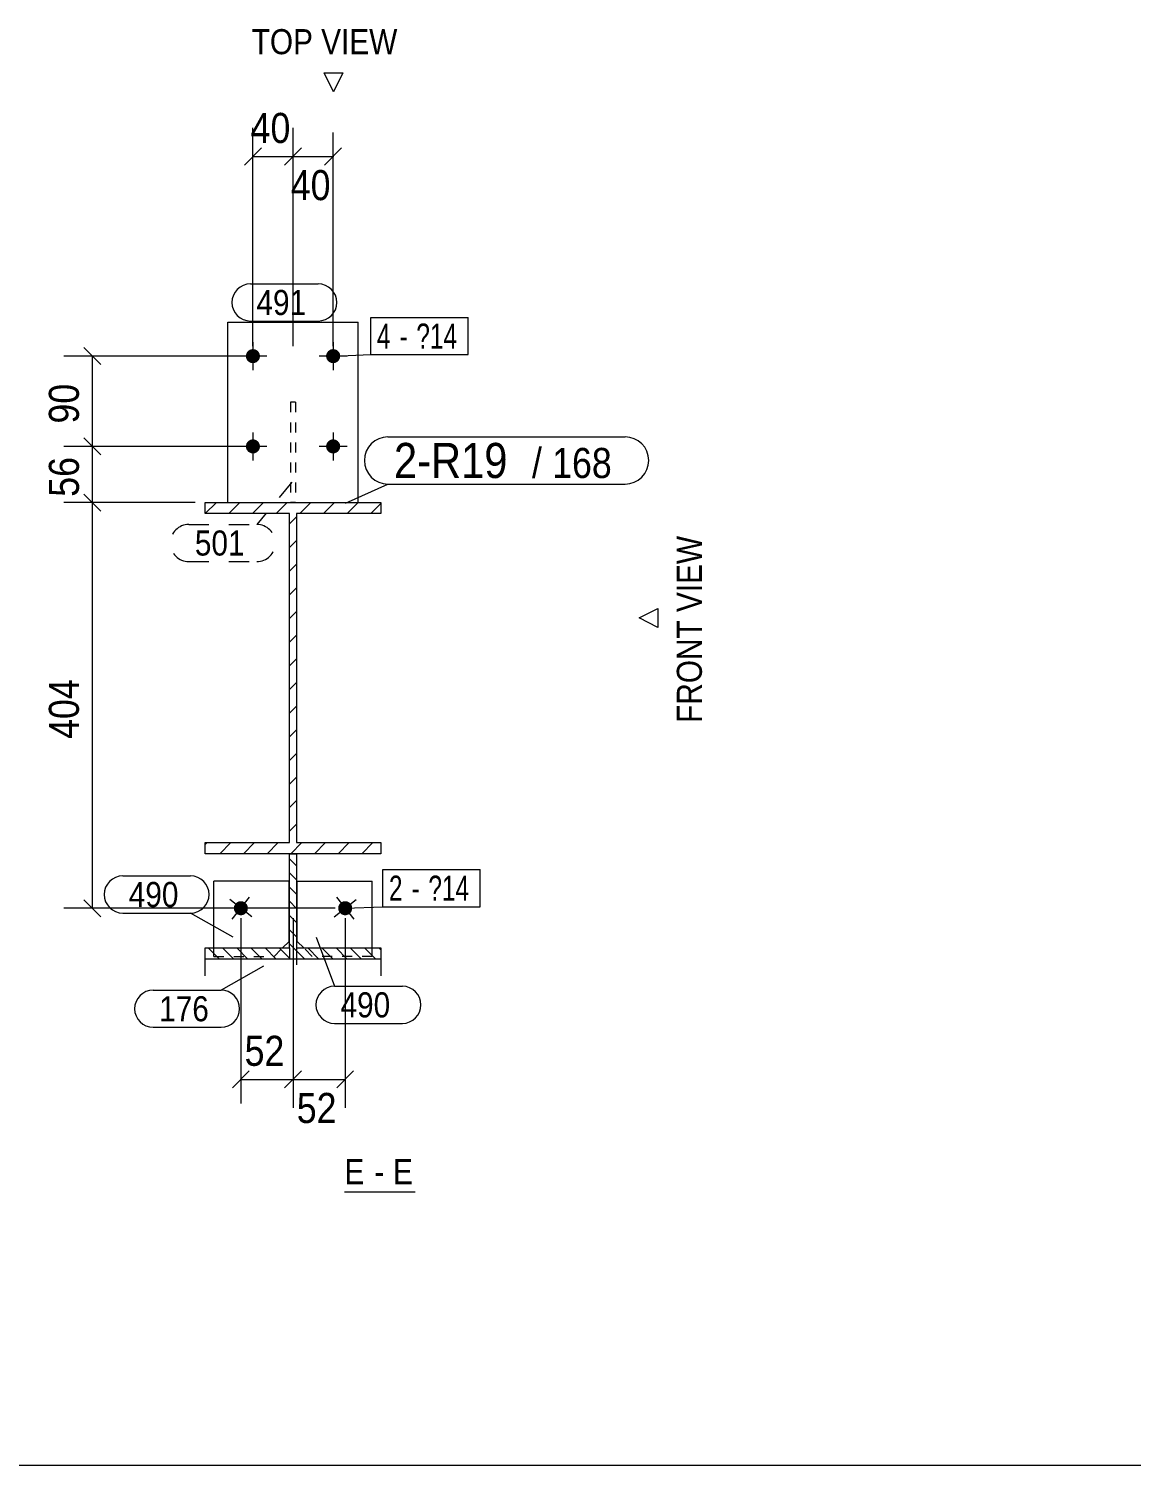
# Model space of a CAD drawing. Header units: millimetres. Extents: x 2 to 825, y 1 to 579.
# Drawn here: x 519.4 to 629.3, y 5 to 148.2 of the extents above; entities that cross this region are included whole.
import ezdxf

# ---------------------------------------------------------------- set-up
doc = ezdxf.new("R2010")
doc.units = ezdxf.units.MM
for name, pattern in [('XKITLINE00', [0]), ('XKITLINE01', [4, 1, -1, 1, -1]), ('XKITLINE02', [4, 2, -2])]:
    doc.linetypes.add(name, pattern=pattern)
for name, color, linetype, lineweight in [('Bolt', 3, 'Continuous', 0), ('BoltMark', 7, 'Continuous', 0), ('Dimensions', 7, 'Continuous', 0), ('DrawingSheet', 5, 'Continuous', 0), ('OtherObjectType', 7, 'Continuous', 0), ('Part', 2, 'Continuous', 0), ('PartMark', 7, 'Continuous', 0)]:
    doc.layers.add(name, color=color, linetype=linetype, lineweight=lineweight)
doc.styles.add('ARIAL', font='ARIAL.TTF')
doc.styles.add('ARIAL_NARROW', font='ARIALN.TTF')

# ---------------------------------------------------------------- blocks, each defined once
blk = doc.blocks.new('*A3')
at = {"layer": 'Part', "color": 7, "linetype": 'XKITLINE00', "lineweight": 0}
for p, q in [((537.02, 99.87), (538.12, 100.97)), ((539.37, 99.87), (540.47, 100.97)), ((541.73, 99.87), (542.83, 100.97)), ((544.09, 99.87), (545.19, 100.97)), ((546.45, 99.87), (547.55, 100.97)), ((548.8, 99.87), (549.9, 100.97)), ((551.16, 99.87), (552.26, 100.97)), ((553.52, 99.87), (554.52, 100.87)), ((537.02, 99.87), (537.02, 99.87)), ((545.42, 98.84), (546.12, 99.54)), ((545.42, 96.49), (546.12, 97.19)), ((545.42, 94.13), (546.12, 94.83)), ((545.42, 91.77), (546.12, 92.47)), ((545.42, 89.41), (546.12, 90.11)), ((545.42, 87.06), (546.12, 87.76)), ((545.42, 84.7), (546.12, 85.4)), ((545.42, 82.34), (546.12, 83.04)), ((545.42, 79.98), (546.12, 80.68)), ((545.42, 77.63), (546.12, 78.33)), ((545.42, 75.27), (546.12, 75.97)), ((545.42, 72.91), (546.12, 73.61)), ((545.42, 70.56), (546.12, 71.26)), ((545.42, 68.2), (546.12, 68.9)), ((537.02, 66.87), (537.22, 67.07)), ((538.48, 65.97), (539.58, 67.07)), ((540.83, 65.97), (541.93, 67.07)), ((543.19, 65.97), (544.29, 67.07)), ((545.55, 65.97), (546.65, 67.07)), ((547.91, 65.97), (549.01, 67.07)), ((550.26, 65.97), (551.36, 67.07)), ((552.62, 65.97), (553.72, 67.07))]:
    blk.add_line(p, q, dxfattribs=at)
blk = doc.blocks.new('*A4')
at = {"layer": 'Part', "color": 7, "linetype": 'XKITLINE00', "lineweight": 0}
for p, q in [((546.12, 64.77), (545.42, 65.47)), ((545.51, 63.96), (545.42, 64.05)), ((546.12, 63.35), (545.51, 63.96)), ((546.12, 61.94), (545.42, 62.64)), ((546.12, 60.52), (545.42, 61.22)), ((546.12, 59.11), (545.42, 59.81)), ((546.12, 57.69), (545.42, 58.39)), ((537.72, 56.17), (537.32, 56.57)), ((538.43, 55.46), (537.72, 56.17)), ((539.85, 55.46), (538.73, 56.57)), ((541.27, 55.46), (540.15, 56.57)), ((542.68, 55.46), (541.57, 56.57)), ((544.1, 55.46), (542.98, 56.57)), ((545.51, 55.46), (544.4, 56.57)), ((546.93, 55.46), (545.42, 56.97)), ((548.35, 55.46), (547.23, 56.57)), ((549.76, 55.46), (548.65, 56.57)), ((551.18, 55.46), (550.07, 56.57)), ((552.6, 55.46), (551.48, 56.57)), ((554.01, 55.46), (552.9, 56.57)), ((554.52, 56.37), (554.31, 56.57))]:
    blk.add_line(p, q, dxfattribs=at)
blk = doc.blocks.new('*A146')
at = {"layer": 'Bolt'}
for points in [[(542.47, 115.54), (542.46, 115.5), (542.46, 115.47), (542.45, 115.44), (542.45, 115.4), (542.44, 115.37), (542.43, 115.34), (542.41, 115.3), (542.4, 115.27), (542.38, 115.24), (542.37, 115.21), (542.35, 115.18), (542.33, 115.16), (542.31, 115.13), (542.28, 115.1), (542.26, 115.08), (542.24, 115.05), (542.21, 115.03), (542.18, 115.01), (542.16, 114.99), (542.13, 114.97), (542.1, 114.96), (542.07, 114.94), (542.03, 114.93), (542, 114.91), (541.97, 114.9), (541.94, 114.89), (541.9, 114.89), (541.87, 114.88), (541.83, 114.88), (541.8, 114.87), (541.77, 114.87), (541.73, 114.87), (541.7, 114.88), (541.66, 114.88), (541.63, 114.89), (541.6, 114.89), (541.56, 114.9), (541.53, 114.91), (541.5, 114.93), (541.47, 114.94), (541.44, 114.96), (541.41, 114.97), (541.38, 114.99), (541.35, 115.01), (541.32, 115.03), (541.3, 115.05), (541.27, 115.08), (541.25, 115.1), (541.23, 115.13), (541.2, 115.16), (541.18, 115.18), (541.17, 115.21), (541.15, 115.24), (541.13, 115.27), (541.12, 115.3), (541.11, 115.34), (541.1, 115.37), (541.09, 115.4), (541.08, 115.44), (541.07, 115.47), (541.07, 115.5), (541.07, 115.54), (541.07, 115.57), (541.07, 115.61), (541.07, 115.64), (541.07, 115.68), (541.08, 115.71), (541.09, 115.74), (541.1, 115.78), (541.11, 115.81), (541.12, 115.84), (541.13, 115.87), (541.15, 115.9), (541.17, 115.93), (541.18, 115.96), (541.2, 115.99), (541.23, 116.02), (541.25, 116.04), (541.27, 116.07), (541.3, 116.09), (541.32, 116.11), (541.35, 116.13), (541.38, 116.15), (541.41, 116.17), (541.44, 116.19), (541.47, 116.21), (541.5, 116.22), (541.53, 116.23), (541.56, 116.24), (541.6, 116.25), (541.63, 116.26), (541.66, 116.26), (541.7, 116.27), (541.73, 116.27), (541.77, 116.27), (541.8, 116.27), (541.83, 116.27), (541.87, 116.26), (541.9, 116.26), (541.94, 116.25), (541.97, 116.24), (542, 116.23), (542.03, 116.22), (542.07, 116.21), (542.1, 116.19), (542.13, 116.17), (542.16, 116.15), (542.18, 116.13), (542.21, 116.11), (542.24, 116.09), (542.26, 116.07), (542.28, 116.04), (542.31, 116.02), (542.33, 115.99), (542.35, 115.96), (542.37, 115.93), (542.38, 115.9), (542.4, 115.87), (542.41, 115.84), (542.43, 115.81), (542.44, 115.78), (542.45, 115.74), (542.45, 115.71), (542.46, 115.68), (542.46, 115.64), (542.47, 115.61), (542.47, 115.57)], [(550.47, 115.54), (550.46, 115.5), (550.46, 115.47), (550.45, 115.44), (550.45, 115.4), (550.44, 115.37), (550.43, 115.34), (550.41, 115.3), (550.4, 115.27), (550.38, 115.24), (550.37, 115.21), (550.35, 115.18), (550.33, 115.16), (550.31, 115.13), (550.28, 115.1), (550.26, 115.08), (550.24, 115.05), (550.21, 115.03), (550.18, 115.01), (550.16, 114.99), (550.13, 114.97), (550.1, 114.96), (550.07, 114.94), (550.03, 114.93), (550, 114.91), (549.97, 114.9), (549.94, 114.89), (549.9, 114.89), (549.87, 114.88), (549.83, 114.88), (549.8, 114.87), (549.77, 114.87), (549.73, 114.87), (549.7, 114.88), (549.66, 114.88), (549.63, 114.89), (549.6, 114.89), (549.56, 114.9), (549.53, 114.91), (549.5, 114.93), (549.47, 114.94), (549.44, 114.96), (549.41, 114.97), (549.38, 114.99), (549.35, 115.01), (549.32, 115.03), (549.3, 115.05), (549.27, 115.08), (549.25, 115.1), (549.23, 115.13), (549.2, 115.16), (549.18, 115.18), (549.17, 115.21), (549.15, 115.24), (549.13, 115.27), (549.12, 115.3), (549.11, 115.34), (549.1, 115.37), (549.09, 115.4), (549.08, 115.44), (549.07, 115.47), (549.07, 115.5), (549.07, 115.54), (549.07, 115.57), (549.07, 115.61), (549.07, 115.64), (549.07, 115.68), (549.08, 115.71), (549.09, 115.74), (549.1, 115.78), (549.11, 115.81), (549.12, 115.84), (549.13, 115.87), (549.15, 115.9), (549.17, 115.93), (549.18, 115.96), (549.2, 115.99), (549.23, 116.02), (549.25, 116.04), (549.27, 116.07), (549.3, 116.09), (549.32, 116.11), (549.35, 116.13), (549.38, 116.15), (549.41, 116.17), (549.44, 116.19), (549.47, 116.21), (549.5, 116.22), (549.53, 116.23), (549.56, 116.24), (549.6, 116.25), (549.63, 116.26), (549.66, 116.26), (549.7, 116.27), (549.73, 116.27), (549.77, 116.27), (549.8, 116.27), (549.83, 116.27), (549.87, 116.26), (549.9, 116.26), (549.94, 116.25), (549.97, 116.24), (550, 116.23), (550.03, 116.22), (550.07, 116.21), (550.1, 116.19), (550.13, 116.17), (550.16, 116.15), (550.18, 116.13), (550.21, 116.11), (550.24, 116.09), (550.26, 116.07), (550.28, 116.04), (550.31, 116.02), (550.33, 115.99), (550.35, 115.96), (550.37, 115.93), (550.38, 115.9), (550.4, 115.87), (550.41, 115.84), (550.43, 115.81), (550.44, 115.78), (550.45, 115.74), (550.45, 115.71), (550.46, 115.68), (550.46, 115.64), (550.47, 115.61), (550.47, 115.57)], [(542.47, 106.54), (542.46, 106.5), (542.46, 106.47), (542.45, 106.44), (542.45, 106.4), (542.44, 106.37), (542.43, 106.34), (542.41, 106.3), (542.4, 106.27), (542.38, 106.24), (542.37, 106.21), (542.35, 106.18), (542.33, 106.16), (542.31, 106.13), (542.28, 106.1), (542.26, 106.08), (542.24, 106.05), (542.21, 106.03), (542.18, 106.01), (542.16, 105.99), (542.13, 105.97), (542.1, 105.96), (542.07, 105.94), (542.03, 105.93), (542, 105.91), (541.97, 105.9), (541.94, 105.89), (541.9, 105.89), (541.87, 105.88), (541.83, 105.88), (541.8, 105.87), (541.77, 105.87), (541.73, 105.87), (541.7, 105.88), (541.66, 105.88), (541.63, 105.89), (541.6, 105.89), (541.56, 105.9), (541.53, 105.91), (541.5, 105.93), (541.47, 105.94), (541.44, 105.96), (541.41, 105.97), (541.38, 105.99), (541.35, 106.01), (541.32, 106.03), (541.3, 106.05), (541.27, 106.08), (541.25, 106.1), (541.23, 106.13), (541.2, 106.16), (541.18, 106.18), (541.17, 106.21), (541.15, 106.24), (541.13, 106.27), (541.12, 106.3), (541.11, 106.34), (541.1, 106.37), (541.09, 106.4), (541.08, 106.44), (541.07, 106.47), (541.07, 106.5), (541.07, 106.54), (541.07, 106.57), (541.07, 106.61), (541.07, 106.64), (541.07, 106.68), (541.08, 106.71), (541.09, 106.74), (541.1, 106.78), (541.11, 106.81), (541.12, 106.84), (541.13, 106.87), (541.15, 106.9), (541.17, 106.93), (541.18, 106.96), (541.2, 106.99), (541.23, 107.02), (541.25, 107.04), (541.27, 107.07), (541.3, 107.09), (541.32, 107.11), (541.35, 107.13), (541.38, 107.15), (541.41, 107.17), (541.44, 107.19), (541.47, 107.21), (541.5, 107.22), (541.53, 107.23), (541.56, 107.24), (541.6, 107.25), (541.63, 107.26), (541.66, 107.26), (541.7, 107.27), (541.73, 107.27), (541.77, 107.27), (541.8, 107.27), (541.83, 107.27), (541.87, 107.26), (541.9, 107.26), (541.94, 107.25), (541.97, 107.24), (542, 107.23), (542.03, 107.22), (542.07, 107.21), (542.1, 107.19), (542.13, 107.17), (542.16, 107.15), (542.18, 107.13), (542.21, 107.11), (542.24, 107.09), (542.26, 107.07), (542.28, 107.04), (542.31, 107.02), (542.33, 106.99), (542.35, 106.96), (542.37, 106.93), (542.38, 106.9), (542.4, 106.87), (542.41, 106.84), (542.43, 106.81), (542.44, 106.78), (542.45, 106.74), (542.45, 106.71), (542.46, 106.68), (542.46, 106.64), (542.47, 106.61), (542.47, 106.57)], [(550.47, 106.54), (550.46, 106.5), (550.46, 106.47), (550.45, 106.44), (550.45, 106.4), (550.44, 106.37), (550.43, 106.34), (550.41, 106.3), (550.4, 106.27), (550.38, 106.24), (550.37, 106.21), (550.35, 106.18), (550.33, 106.16), (550.31, 106.13), (550.28, 106.1), (550.26, 106.08), (550.24, 106.05), (550.21, 106.03), (550.18, 106.01), (550.16, 105.99), (550.13, 105.97), (550.1, 105.96), (550.07, 105.94), (550.03, 105.93), (550, 105.91), (549.97, 105.9), (549.94, 105.89), (549.9, 105.89), (549.87, 105.88), (549.83, 105.88), (549.8, 105.87), (549.77, 105.87), (549.73, 105.87), (549.7, 105.88), (549.66, 105.88), (549.63, 105.89), (549.6, 105.89), (549.56, 105.9), (549.53, 105.91), (549.5, 105.93), (549.47, 105.94), (549.44, 105.96), (549.41, 105.97), (549.38, 105.99), (549.35, 106.01), (549.32, 106.03), (549.3, 106.05), (549.27, 106.08), (549.25, 106.1), (549.23, 106.13), (549.2, 106.16), (549.18, 106.18), (549.17, 106.21), (549.15, 106.24), (549.13, 106.27), (549.12, 106.3), (549.11, 106.34), (549.1, 106.37), (549.09, 106.4), (549.08, 106.44), (549.07, 106.47), (549.07, 106.5), (549.07, 106.54), (549.07, 106.57), (549.07, 106.61), (549.07, 106.64), (549.07, 106.68), (549.08, 106.71), (549.09, 106.74), (549.1, 106.78), (549.11, 106.81), (549.12, 106.84), (549.13, 106.87), (549.15, 106.9), (549.17, 106.93), (549.18, 106.96), (549.2, 106.99), (549.23, 107.02), (549.25, 107.04), (549.27, 107.07), (549.3, 107.09), (549.32, 107.11), (549.35, 107.13), (549.38, 107.15), (549.41, 107.17), (549.44, 107.19), (549.47, 107.21), (549.5, 107.22), (549.53, 107.23), (549.56, 107.24), (549.6, 107.25), (549.63, 107.26), (549.66, 107.26), (549.7, 107.27), (549.73, 107.27), (549.77, 107.27), (549.8, 107.27), (549.83, 107.27), (549.87, 107.26), (549.9, 107.26), (549.94, 107.25), (549.97, 107.24), (550, 107.23), (550.03, 107.22), (550.07, 107.21), (550.1, 107.19), (550.13, 107.17), (550.16, 107.15), (550.18, 107.13), (550.21, 107.11), (550.24, 107.09), (550.26, 107.07), (550.28, 107.04), (550.31, 107.02), (550.33, 106.99), (550.35, 106.96), (550.37, 106.93), (550.38, 106.9), (550.4, 106.87), (550.41, 106.84), (550.43, 106.81), (550.44, 106.78), (550.45, 106.74), (550.45, 106.71), (550.46, 106.68), (550.46, 106.64), (550.47, 106.61), (550.47, 106.57)]]:
    blk.add_hatch(color=3, dxfattribs=at).paths.add_polyline_path(points, flags=17)
at = {"layer": 'Bolt', "color": 3, "linetype": 'XKITLINE00', "lineweight": 0}
for p, q in [((541.77, 116.97), (541.77, 114.17)), ((549.77, 116.97), (549.77, 114.17)), ((543.17, 115.57), (540.37, 115.57)), ((551.17, 115.57), (548.37, 115.57)), ((541.77, 107.97), (541.77, 105.17)), ((549.77, 107.97), (549.77, 105.17)), ((543.17, 106.57), (540.37, 106.57)), ((551.17, 106.57), (548.37, 106.57))]:
    blk.add_line(p, q, dxfattribs=at)
blk = doc.blocks.new('*A147')
at = {"layer": 'Bolt'}
blk.add_hatch(color=3, dxfattribs=at).paths.add_polyline_path([(540.11, 60), (540.08, 60.02), (540.06, 60.05), (540.04, 60.07), (540.02, 60.1), (539.99, 60.13), (539.98, 60.16), (539.96, 60.19), (539.94, 60.22), (539.93, 60.25), (539.91, 60.28), (539.9, 60.31), (539.89, 60.34), (539.88, 60.38), (539.88, 60.41), (539.87, 60.45), (539.87, 60.48), (539.87, 60.51), (539.87, 60.55), (539.87, 60.58), (539.87, 60.62), (539.88, 60.65), (539.88, 60.68), (539.89, 60.72), (539.9, 60.75), (539.91, 60.78), (539.93, 60.81), (539.94, 60.85), (539.96, 60.88), (539.97, 60.91), (539.99, 60.93), (540.01, 60.96), (540.04, 60.99), (540.06, 61.01), (540.08, 61.04), (540.11, 61.06), (540.13, 61.08), (540.16, 61.1), (540.19, 61.12), (540.22, 61.14), (540.25, 61.16), (540.28, 61.17), (540.31, 61.19), (540.35, 61.2), (540.38, 61.21), (540.41, 61.22), (540.45, 61.22), (540.48, 61.23), (540.51, 61.23), (540.55, 61.23), (540.58, 61.23), (540.62, 61.23), (540.65, 61.23), (540.68, 61.22), (540.72, 61.22), (540.75, 61.21), (540.78, 61.2), (540.82, 61.19), (540.85, 61.17), (540.88, 61.16), (540.91, 61.14), (540.94, 61.12), (540.97, 61.11), (541, 61.09), (541.02, 61.06), (541.05, 61.04), (541.07, 61.02), (541.1, 60.99), (541.12, 60.96), (541.14, 60.94), (541.16, 60.91), (541.17, 60.88), (541.19, 60.85), (541.21, 60.82), (541.22, 60.79), (541.23, 60.75), (541.24, 60.72), (541.25, 60.69), (541.26, 60.65), (541.26, 60.62), (541.26, 60.59), (541.27, 60.55), (541.27, 60.52), (541.26, 60.48), (541.26, 60.45), (541.26, 60.41), (541.25, 60.38), (541.24, 60.35), (541.23, 60.31), (541.22, 60.28), (541.21, 60.25), (541.19, 60.22), (541.18, 60.19), (541.16, 60.16), (541.14, 60.13), (541.12, 60.1), (541.1, 60.08), (541.07, 60.05), (541.05, 60.03), (541.02, 60), (541, 59.98), (540.97, 59.96), (540.94, 59.94), (540.91, 59.92), (540.88, 59.91), (540.85, 59.89), (540.82, 59.88), (540.79, 59.87), (540.75, 59.86), (540.72, 59.85), (540.69, 59.84), (540.65, 59.84), (540.62, 59.83), (540.58, 59.83), (540.55, 59.83), (540.52, 59.83), (540.48, 59.84), (540.45, 59.84), (540.41, 59.85), (540.38, 59.86), (540.35, 59.87), (540.32, 59.88), (540.28, 59.89), (540.25, 59.91), (540.22, 59.92), (540.19, 59.94), (540.16, 59.96), (540.14, 59.98)], flags=17)
at = {"layer": 'Bolt', "color": 3, "linetype": 'XKITLINE00', "lineweight": 0}
for p, q in [((539.71, 59.43), (541.43, 61.64)), ((541.67, 59.67), (539.46, 61.39))]:
    blk.add_line(p, q, dxfattribs=at)
blk = doc.blocks.new('*A148')
at = {"layer": 'Bolt'}
blk.add_hatch(color=3, dxfattribs=at).paths.add_polyline_path([(550.56, 61.11), (550.59, 61.12), (550.62, 61.14), (550.65, 61.16), (550.68, 61.17), (550.72, 61.19), (550.75, 61.2), (550.78, 61.21), (550.81, 61.22), (550.85, 61.22), (550.88, 61.23), (550.92, 61.23), (550.95, 61.23), (550.98, 61.23), (551.02, 61.23), (551.05, 61.23), (551.09, 61.22), (551.12, 61.22), (551.15, 61.21), (551.19, 61.2), (551.22, 61.19), (551.25, 61.17), (551.28, 61.16), (551.31, 61.14), (551.34, 61.12), (551.37, 61.1), (551.4, 61.08), (551.42, 61.06), (551.45, 61.04), (551.47, 61.01), (551.5, 60.99), (551.52, 60.96), (551.54, 60.93), (551.56, 60.91), (551.58, 60.88), (551.59, 60.85), (551.61, 60.81), (551.62, 60.78), (551.63, 60.75), (551.64, 60.72), (551.65, 60.68), (551.66, 60.65), (551.66, 60.62), (551.66, 60.58), (551.67, 60.55), (551.67, 60.51), (551.66, 60.48), (551.66, 60.45), (551.66, 60.41), (551.65, 60.38), (551.64, 60.34), (551.63, 60.31), (551.62, 60.28), (551.61, 60.25), (551.59, 60.22), (551.57, 60.19), (551.56, 60.16), (551.54, 60.13), (551.52, 60.1), (551.5, 60.07), (551.47, 60.05), (551.45, 60.02), (551.42, 60), (551.4, 59.98), (551.37, 59.96), (551.34, 59.94), (551.31, 59.92), (551.28, 59.91), (551.25, 59.89), (551.22, 59.88), (551.18, 59.87), (551.15, 59.86), (551.12, 59.85), (551.08, 59.84), (551.05, 59.84), (551.02, 59.83), (550.98, 59.83), (550.95, 59.83), (550.91, 59.83), (550.88, 59.84), (550.85, 59.84), (550.81, 59.85), (550.78, 59.86), (550.75, 59.87), (550.71, 59.88), (550.68, 59.89), (550.65, 59.91), (550.62, 59.92), (550.59, 59.94), (550.56, 59.96), (550.53, 59.98), (550.51, 60), (550.48, 60.03), (550.46, 60.05), (550.44, 60.08), (550.41, 60.1), (550.39, 60.13), (550.37, 60.16), (550.36, 60.19), (550.34, 60.22), (550.33, 60.25), (550.31, 60.28), (550.3, 60.31), (550.29, 60.35), (550.28, 60.38), (550.28, 60.41), (550.27, 60.45), (550.27, 60.48), (550.27, 60.52), (550.27, 60.55), (550.27, 60.59), (550.27, 60.62), (550.28, 60.65), (550.28, 60.69), (550.29, 60.72), (550.3, 60.75), (550.31, 60.79), (550.33, 60.82), (550.34, 60.85), (550.36, 60.88), (550.38, 60.91), (550.39, 60.94), (550.42, 60.96), (550.44, 60.99), (550.46, 61.02), (550.48, 61.04), (550.51, 61.06), (550.54, 61.09)], flags=17)
at = {"layer": 'Bolt', "color": 3, "linetype": 'XKITLINE00', "lineweight": 0}
for p, q in [((550.11, 61.64), (551.83, 59.43)), ((549.86, 59.67), (552.07, 61.39))]:
    blk.add_line(p, q, dxfattribs=at)
blk = doc.blocks.new('*A149')
at = {"layer": 'Part', "color": 2, "linetype": 'XKITLINE00', "lineweight": 0}
for p, q in [((537.02, 99.87), (537.02, 100.97)), ((537.02, 100.97), (554.52, 100.97)), ((554.52, 100.97), (554.52, 99.87)), ((545.42, 99.87), (537.02, 99.87)), ((545.42, 67.07), (545.42, 99.87)), ((554.52, 99.87), (546.12, 99.87)), ((546.12, 99.87), (546.12, 67.07)), ((537.02, 65.97), (537.02, 67.07)), ((537.02, 67.07), (545.42, 67.07)), ((554.52, 65.97), (537.02, 65.97)), ((546.12, 67.07), (554.52, 67.07)), ((554.52, 67.07), (554.52, 65.97))]:
    blk.add_line(p, q, dxfattribs=at)
blk = doc.blocks.new('*A150')
at = {"layer": 'Part', "color": 2, "linetype": 'XKITLINE00', "lineweight": 0}
for p, q in [((539.27, 100.97), (539.27, 118.97)), ((539.27, 118.97), (552.27, 118.97)), ((552.27, 100.97), (552.27, 118.97))]:
    blk.add_line(p, q, dxfattribs=at)
at = {"layer": 'Part', "color": 7, "linetype": 'XKITLINE01', "lineweight": 0}
blk.add_line((539.27, 100.97), (552.27, 100.97), dxfattribs=at)
blk = doc.blocks.new('*A151')
at = {"layer": 'Part', "color": 7, "linetype": 'XKITLINE01', "lineweight": 0}
for p, q in [((546.02, 110.97), (545.52, 110.97)), ((545.52, 110.97), (545.52, 100.97)), ((546.02, 110.97), (546.02, 100.97)), ((546.02, 100.97), (545.52, 100.97))]:
    blk.add_line(p, q, dxfattribs=at)
blk = doc.blocks.new('*A152')
at = {"layer": 'Part', "color": 2, "linetype": 'XKITLINE00', "lineweight": 0}
for p, q in [((545.37, 63.23), (537.87, 63.23)), ((537.87, 56.57), (537.87, 63.23)), ((545.37, 57.23), (545.37, 63.23)), ((544.71, 56.57), (545.37, 57.23))]:
    blk.add_line(p, q, dxfattribs=at)
at = {"layer": 'Part', "color": 7, "linetype": 'XKITLINE01', "lineweight": 0}
for p, q in [((537.87, 55.73), (537.87, 56.57)), ((543.87, 55.73), (544.71, 56.57)), ((537.87, 55.73), (543.87, 55.73))]:
    blk.add_line(p, q, dxfattribs=at)
blk = doc.blocks.new('*A153')
at = {"layer": 'Part', "color": 2, "linetype": 'XKITLINE00', "lineweight": 0}
for p, q in [((546.17, 57.23), (546.17, 63.23)), ((546.17, 63.23), (553.67, 63.23)), ((553.67, 56.57), (553.67, 63.23)), ((546.83, 56.57), (546.17, 57.23))]:
    blk.add_line(p, q, dxfattribs=at)
at = {"layer": 'Part', "color": 7, "linetype": 'XKITLINE01', "lineweight": 0}
for p, q in [((547.67, 55.73), (546.83, 56.57)), ((553.67, 55.73), (553.67, 56.57)), ((553.67, 55.73), (547.67, 55.73))]:
    blk.add_line(p, q, dxfattribs=at)
blk = doc.blocks.new('*A154')
at = {"layer": 'Part', "color": 2, "linetype": 'XKITLINE00', "lineweight": 0}
for p, q in [((545.42, 56.57), (545.42, 65.97)), ((545.42, 65.97), (546.12, 65.97)), ((546.12, 65.97), (546.12, 65.97)), ((546.12, 65.97), (546.12, 56.57)), ((537.02, 53.78), (537.02, 56.57)), ((537.02, 56.57), (545.42, 56.57)), ((546.12, 56.57), (554.52, 56.57)), ((554.52, 56.57), (554.52, 53.78)), ((554.52, 55.46), (537.02, 55.46))]:
    blk.add_line(p, q, dxfattribs=at)
at = {"layer": 'Part', "color": 7, "linetype": 'XKITLINE01', "lineweight": 0}
for p, q in [((545.42, 56.57), (545.42, 54.89)), ((546.12, 56.57), (546.12, 55.46)), ((546.12, 55.46), (546.12, 54.89))]:
    blk.add_line(p, q, dxfattribs=at)
blk = doc.blocks.new('*A176')
at = {"layer": 'DrawingSheet', "color": 5, "linetype": 'XKITLINE00', "lineweight": 0}
blk.add_line((5, 5), (825, 5), dxfattribs=at)
blk = doc.blocks.new('*A312')
at = {"layer": 'Dimensions', "color": 7, "linetype": 'XKITLINE00', "lineweight": 0}
for p, q in [((524.92, 101.82), (526.61, 100.12)), ((536.02, 100.97), (522.92, 100.97)), ((525.77, 60.53), (525.77, 100.97)), ((549.97, 60.53), (522.92, 60.53)), ((524.92, 61.38), (526.61, 59.68))]:
    blk.add_line(p, q, dxfattribs=at)
at = {"layer": 'Dimensions', "color": 3}
for p in [(525.77, 100.97), (525.77, 60.53)]:
    blk.add_point(p, dxfattribs=at)
at = {"layer": 'Dimensions', "color": 3, "style": 'ARIAL', "width": 0.85}
blk.add_text('404', height=3, rotation=90.0002, dxfattribs=at).set_placement((524.42, 77.41))
blk = doc.blocks.new('*A313')
at = {"layer": 'Dimensions', "color": 7, "linetype": 'XKITLINE00', "lineweight": 0}
for p, q in [((524.92, 107.42), (526.61, 105.72)), ((540.77, 106.57), (522.92, 106.57)), ((525.77, 100.97), (525.77, 106.57)), ((524.92, 101.82), (526.61, 100.12)), ((536.02, 100.97), (522.92, 100.97))]:
    blk.add_line(p, q, dxfattribs=at)
at = {"layer": 'Dimensions', "color": 3}
for p in [(525.77, 106.57), (525.77, 100.97)]:
    blk.add_point(p, dxfattribs=at)
at = {"layer": 'Dimensions', "color": 3, "style": 'ARIAL', "width": 0.85}
blk.add_text('56', height=3, rotation=90.0002, dxfattribs=at).set_placement((524.42, 101.55))
blk = doc.blocks.new('*A314')
at = {"layer": 'Dimensions', "color": 7, "linetype": 'XKITLINE00', "lineweight": 0}
for p, q in [((524.92, 116.42), (526.61, 114.72)), ((540.77, 115.57), (522.92, 115.57)), ((525.77, 106.57), (525.77, 115.57)), ((524.92, 107.42), (526.61, 105.72)), ((540.77, 106.57), (522.92, 106.57))]:
    blk.add_line(p, q, dxfattribs=at)
at = {"layer": 'Dimensions', "color": 3}
for p in [(525.77, 115.57), (525.77, 106.57)]:
    blk.add_point(p, dxfattribs=at)
at = {"layer": 'Dimensions', "color": 3, "style": 'ARIAL', "width": 0.85}
blk.add_text('90', height=3, rotation=90.0002, dxfattribs=at).set_placement((524.42, 108.85))
blk = doc.blocks.new('*A315')
at = {"layer": 'Dimensions', "color": 7, "linetype": 'XKITLINE00', "lineweight": 0}
for p, q in [((540.57, 59.53), (540.57, 41.07)), ((545.77, 59.53), (545.77, 41.07)), ((541.41, 44.32), (539.72, 42.62)), ((540.57, 43.47), (545.77, 43.47)), ((546.61, 44.32), (544.92, 42.62))]:
    blk.add_line(p, q, dxfattribs=at)
at = {"layer": 'Dimensions', "color": 3}
for p in [(540.57, 43.47), (545.77, 43.47)]:
    blk.add_point(p, dxfattribs=at)
at = {"layer": 'Dimensions', "color": 3, "style": 'ARIAL', "width": 0.85}
blk.add_text('52', height=3, dxfattribs=at).set_placement((540.94, 44.82))
blk = doc.blocks.new('*A316')
at = {"layer": 'Dimensions', "color": 7, "linetype": 'XKITLINE00', "lineweight": 0}
for p, q in [((545.77, 59.53), (545.77, 40.62)), ((550.97, 59.53), (550.97, 40.62)), ((546.61, 44.32), (544.92, 42.62)), ((545.77, 43.47), (550.97, 43.47)), ((551.81, 44.32), (550.12, 42.62))]:
    blk.add_line(p, q, dxfattribs=at)
at = {"layer": 'Dimensions', "color": 3}
for p in [(545.77, 43.47), (550.97, 43.47)]:
    blk.add_point(p, dxfattribs=at)
at = {"layer": 'Dimensions', "color": 3, "style": 'ARIAL', "width": 0.85}
blk.add_text('52', height=3, dxfattribs=at).set_placement((546.14, 39.12))
blk = doc.blocks.new('*A317')
at = {"layer": 'Dimensions', "color": 7, "linetype": 'XKITLINE00', "lineweight": 0}
for p, q in [((541.77, 116.57), (541.77, 138.32)), ((545.77, 116.57), (545.77, 138.32)), ((542.61, 136.32), (540.92, 134.62)), ((546.61, 136.32), (544.92, 134.62)), ((541.77, 135.47), (545.77, 135.47))]:
    blk.add_line(p, q, dxfattribs=at)
at = {"layer": 'Dimensions', "color": 3}
for p in [(541.77, 135.47), (545.77, 135.47)]:
    blk.add_point(p, dxfattribs=at)
at = {"layer": 'Dimensions', "color": 3, "style": 'ARIAL', "width": 0.85}
blk.add_text('40', height=3, dxfattribs=at).set_placement((541.54, 136.82))
blk = doc.blocks.new('*A318')
at = {"layer": 'Dimensions', "color": 7, "linetype": 'XKITLINE00', "lineweight": 0}
for p, q in [((545.77, 116.57), (545.77, 137.87)), ((549.77, 116.57), (549.77, 137.87)), ((546.61, 136.32), (544.92, 134.62)), ((550.61, 136.32), (548.92, 134.62)), ((545.77, 135.47), (549.77, 135.47))]:
    blk.add_line(p, q, dxfattribs=at)
at = {"layer": 'Dimensions', "color": 3}
for p in [(545.77, 135.47), (549.77, 135.47)]:
    blk.add_point(p, dxfattribs=at)
at = {"layer": 'Dimensions', "color": 3, "style": 'ARIAL', "width": 0.85}
blk.add_text('40', height=3, dxfattribs=at).set_placement((545.54, 131.12))
blk = doc.blocks.new('*A319')
at = {"layer": 'BoltMark', "color": 7, "linetype": 'XKITLINE00', "lineweight": 0}
for p, q in [((554.73, 64.38), (564.42, 64.38)), ((554.73, 60.68), (554.73, 64.38)), ((564.42, 60.68), (564.42, 64.38)), ((550.97, 60.53), (554.73, 60.68)), ((554.73, 60.68), (564.42, 60.68))]:
    blk.add_line(p, q, dxfattribs=at)
at = {"layer": 'BoltMark', "color": 3, "style": 'ARIAL_NARROW', "width": 0.85}
for s, p in [('2', (555.33, 61.28)), ('?14', (559.26, 61.28)), ('-', (557.6, 61.28))]:
    blk.add_text(s, height=2.5, dxfattribs=at).set_placement(p)
blk = doc.blocks.new('*A320')
at = {"layer": 'BoltMark', "color": 7, "linetype": 'XKITLINE00', "lineweight": 0}
for p, q in [((553.53, 119.42), (563.22, 119.42)), ((553.53, 115.72), (553.53, 119.42)), ((563.22, 115.72), (563.22, 119.42)), ((549.77, 115.57), (553.53, 115.72)), ((553.53, 115.72), (563.22, 115.72))]:
    blk.add_line(p, q, dxfattribs=at)
at = {"layer": 'BoltMark', "color": 3, "style": 'ARIAL_NARROW', "width": 0.85}
for s, p in [('4', (554.13, 116.32)), ('?14', (558.06, 116.32)), ('-', (556.4, 116.32))]:
    blk.add_text(s, height=2.5, dxfattribs=at).set_placement(p)
blk = doc.blocks.new('*A321')
at = {"layer": 'PartMark', "color": 7, "linetype": 'XKITLINE00', "lineweight": 0}
for p, q in [((542.83, 54.75), (538.59, 52.36)), ((531.82, 52.36), (538.59, 52.36)), ((531.82, 48.66), (538.59, 48.66))]:
    blk.add_line(p, q, dxfattribs=at)
for centre, start, end in [((531.82, 50.51), 90, 270), ((538.59, 50.51), 270, 90)]:
    blk.add_arc(centre, 1.85, start, end, dxfattribs=at)
at = {"layer": 'PartMark', "color": 3, "style": 'ARIAL', "width": 0.85}
blk.add_text('176', height=2.5, dxfattribs=at).set_placement((532.42, 49.26))
blk = doc.blocks.new('*A322')
at = {"layer": 'PartMark', "color": 7, "linetype": 'XKITLINE00', "lineweight": 0}
for p, q in [((548.09, 57.66), (549.9, 52.75)), ((549.9, 52.75), (556.67, 52.75)), ((549.9, 49.05), (556.67, 49.05))]:
    blk.add_line(p, q, dxfattribs=at)
for centre, start, end in [((549.9, 50.9), 90, 270), ((556.67, 50.9), 270, 90)]:
    blk.add_arc(centre, 1.85, start, end, dxfattribs=at)
at = {"layer": 'PartMark', "color": 3, "style": 'ARIAL', "width": 0.85}
blk.add_text('490', height=2.5, dxfattribs=at).set_placement((550.5, 49.65))
blk = doc.blocks.new('*A323')
at = {"layer": 'PartMark', "color": 7, "linetype": 'XKITLINE00', "lineweight": 0}
for p, q in [((528.79, 63.75), (535.55, 63.75)), ((528.79, 60.05), (535.55, 60.05)), ((539.79, 57.66), (535.55, 60.05))]:
    blk.add_line(p, q, dxfattribs=at)
for centre, start, end in [((528.79, 61.9), 90, 270), ((535.55, 61.9), 270, 90)]:
    blk.add_arc(centre, 1.85, start, end, dxfattribs=at)
at = {"layer": 'PartMark', "color": 3, "style": 'ARIAL', "width": 0.85}
blk.add_text('490', height=2.5, dxfattribs=at).set_placement((529.39, 60.65))
blk = doc.blocks.new('*A324')
at = {"layer": 'PartMark', "color": 7, "linetype": 'XKITLINE02', "lineweight": 0}
for p, q in [((545.65, 103), (542.15, 98.79)), ((535.38, 98.79), (542.15, 98.79)), ((535.38, 95.09), (542.15, 95.09))]:
    blk.add_line(p, q, dxfattribs=at)
for centre, start, end in [((535.38, 96.94), 90, 270), ((542.15, 96.94), 270, 90)]:
    blk.add_arc(centre, 1.85, start, end, dxfattribs=at)
at = {"layer": 'PartMark', "color": 3, "style": 'ARIAL', "width": 0.85}
blk.add_text('501', height=2.5, dxfattribs=at).set_placement((535.98, 95.69))
blk = doc.blocks.new('*A325')
at = {"layer": 'PartMark', "color": 7, "linetype": 'XKITLINE00', "lineweight": 0}
for p, q in [((541.52, 122.77), (548.28, 122.77)), ((541.52, 119.07), (548.28, 119.07))]:
    blk.add_line(p, q, dxfattribs=at)
for centre, start, end in [((541.52, 120.92), 90, 270), ((548.28, 120.92), 270, 90)]:
    blk.add_arc(centre, 1.85, start, end, dxfattribs=at)
at = {"layer": 'PartMark', "color": 3, "style": 'ARIAL', "width": 0.85}
blk.add_text('491', height=2.5, dxfattribs=at).set_placement((542.12, 119.67))
blk = doc.blocks.new('*A326')
at = {"layer": 'PartMark', "color": 7, "linetype": 'XKITLINE00', "lineweight": 0}
for p, q in [((555.23, 107.52), (578.88, 107.52)), ((550.99, 100.92), (555.23, 102.82)), ((555.23, 102.82), (578.88, 102.82))]:
    blk.add_line(p, q, dxfattribs=at)
for centre, start, end in [((555.23, 105.17), 90, 270), ((578.88, 105.17), 270, 90)]:
    blk.add_arc(centre, 2.35, start, end, dxfattribs=at)
at = {"layer": 'PartMark', "color": 1, "style": 'ARIAL', "width": 0.85}
blk.add_text('2-R19', height=3.5, dxfattribs=at).set_placement((555.83, 103.42))
at = {"layer": 'PartMark', "color": 3, "style": 'ARIAL', "width": 0.85}
for s, p in [('/', (569.59, 103.42)), ('168', (571.6, 103.42))]:
    blk.add_text(s, height=3, dxfattribs=at).set_placement(p)
blk = doc.blocks.new('*A327')
at = {"layer": 'OtherObjectType', "color": 7, "linetype": 'XKITLINE00', "lineweight": 0}
for p, q in [((549.8, 141.92), (548.86, 143.8)), ((548.86, 143.8), (550.73, 143.8)), ((550.73, 143.8), (549.8, 141.92)), ((549.8, 141.92), (549.8, 141.92)), ((580.28, 89.47), (582.15, 90.41)), ((582.15, 90.41), (582.15, 88.53)), ((582.15, 88.53), (580.28, 89.47)), ((580.28, 89.47), (580.28, 89.47)), ((550.89, 32.27), (557.95, 32.27))]:
    blk.add_line(p, q, dxfattribs=at)
at = {"layer": 'OtherObjectType', "color": 7, "style": 'ARIAL', "width": 0.85}
for s, p in [('TOP VIEW', (541.65, 145.67)), ('E', (550.89, 33.02)), ('E', (555.73, 33.02)), ('-', (553.87, 33.02))]:
    blk.add_text(s, height=2.5, dxfattribs=at).set_placement(p)
blk.add_text('FRONT VIEW', height=2.5, rotation=90, dxfattribs=at).set_placement((586.53, 79.01))

msp = doc.modelspace()

# ---------------------------------------------------------------- block references
at = {"lineweight": 0}
for name in ['*A176', '*A317', '*A318', '*A325', '*A150', '*A320', '*A314', '*A146', '*A151', '*A313', '*A326', '*A312', '*A324', '*A3', '*A149', '*A154', '*A4', '*A323', '*A152', '*A153', '*A319', '*A147', '*A148', '*A315', '*A316', '*A322', '*A321']:
    msp.add_blockref(name, (0, 0), dxfattribs=at)
at = {"layer": 'OtherObjectType', "lineweight": 0}
msp.add_blockref('*A327', (0, 0), dxfattribs=at)

doc.saveas('drawing.dxf')
